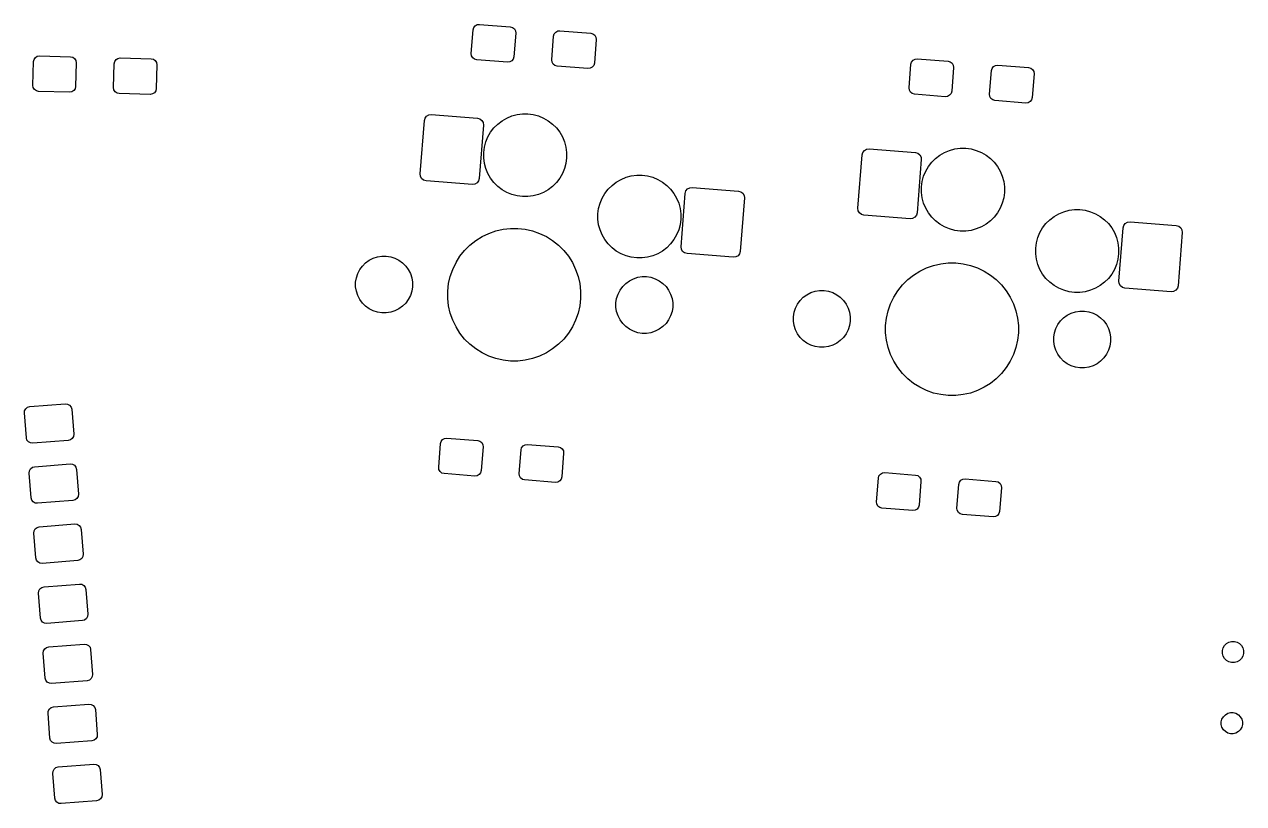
# Model space of a CAD drawing. Extents: x -173 to 103, y -39 to 59.
# Drawn here: x 51.6 to 103, y -27.1 to 5.7 of the extents above; entities that cross this region are included whole.
import ezdxf

# ---------------------------------------------------------------- set-up
doc = ezdxf.new("R2010")
doc.units = 0
doc.layers.add('BLACK', color=7, linetype='CONTINUOUS')

msp = doc.modelspace()

# ---------------------------------------------------------------- linework, layer by layer
at = {"layer": 'BLACK', "linetype": 'CONTINUOUS'}
for p, q in [((70.574044, 5.575683), (70.634433, 5.652287)), ((70.634433, 5.652287), (70.719541, 5.699949)), ((70.719541, 5.699949), (70.81641, 5.711414)), ((70.81641, 5.711414), (72.112403, 5.609418)), ((70.469107, 4.484883), (70.547566, 5.4818)), ((70.547566, 5.4818), (70.574044, 5.575683)), ((72.112403, 5.609418), (72.206286, 5.58294)), ((72.206286, 5.58294), (72.28289, 5.522551)), ((72.342017, 5.340573), (72.263558, 4.343656)), ((72.28289, 5.522551), (72.330552, 5.437443)), ((72.330552, 5.437443), (72.342017, 5.340573)), ((73.858625, 4.218123), (73.937084, 5.21504)), ((73.937084, 5.21504), (73.963562, 5.308923)), ((73.963562, 5.308923), (74.023951, 5.385527)), ((74.023951, 5.385527), (74.109059, 5.433189)), ((74.109059, 5.433189), (74.205928, 5.444654)), ((74.205928, 5.444654), (75.501921, 5.342658)), ((75.501921, 5.342658), (75.595804, 5.31618)), ((75.595804, 5.31618), (75.672408, 5.255791)), ((75.672408, 5.255791), (75.72007, 5.170683)), ((75.72007, 5.170683), (75.731535, 5.073813)), ((75.731535, 5.073813), (75.653076, 4.076896)), ((52.000012, 3.139875), (52.026189, 4.139532)), ((52.026189, 4.139532), (52.047717, 4.234672)), ((52.047717, 4.234672), (52.104014, 4.314332)), ((52.104014, 4.314332), (52.186511, 4.366383)), ((52.186511, 4.366383), (52.282647, 4.382902)), ((52.282647, 4.382902), (53.582202, 4.348872)), ((53.582202, 4.348872), (53.677342, 4.327344)), ((53.677342, 4.327344), (53.757002, 4.271047)), ((53.757002, 4.271047), (53.809053, 4.18855)), ((53.809053, 4.18855), (53.825572, 4.092413)), ((55.425023, 4.05053), (55.446551, 4.14567)), ((55.446551, 4.14567), (55.502848, 4.22533)), ((55.502848, 4.22533), (55.585345, 4.277381)), ((55.585345, 4.277381), (55.681481, 4.2939)), ((55.681481, 4.2939), (56.981036, 4.25987)), ((56.981036, 4.25987), (57.076176, 4.238342)), ((57.076176, 4.238342), (57.155836, 4.182045)), ((57.155836, 4.182045), (57.207887, 4.099548)), ((70.480572, 4.388013), (70.469107, 4.484883)), ((70.528234, 4.302905), (70.480572, 4.388013)), ((70.604838, 4.242516), (70.528234, 4.302905)), ((70.698721, 4.216038), (70.604838, 4.242516)), ((71.994714, 4.114042), (70.698721, 4.216038)), ((72.091583, 4.125507), (71.994714, 4.114042)), ((72.176691, 4.173169), (72.091583, 4.125507)), ((72.23708, 4.249773), (72.176691, 4.173169)), ((72.263558, 4.343656), (72.23708, 4.249773)), ((73.87009, 4.121253), (73.858625, 4.218123)), ((73.917752, 4.036145), (73.87009, 4.121253)), ((88.990543, 4.030306), (89.017021, 4.124189)), ((89.017021, 4.124189), (89.07741, 4.200793)), ((89.07741, 4.200793), (89.162518, 4.248455)), ((89.162518, 4.248455), (89.259387, 4.25992)), ((89.259387, 4.25992), (90.55538, 4.157924)), ((90.55538, 4.157924), (90.649263, 4.131446)), ((90.649263, 4.131446), (90.725867, 4.071057)), ((53.825572, 4.092413), (53.799395, 3.092756)), ((55.398846, 3.050873), (55.425023, 4.05053)), ((57.224406, 4.003411), (57.198229, 3.003754)), ((57.207887, 4.099548), (57.224406, 4.003411)), ((73.994356, 3.975756), (73.917752, 4.036145)), ((74.088239, 3.949278), (73.994356, 3.975756)), ((75.384232, 3.847282), (74.088239, 3.949278)), ((75.481101, 3.858747), (75.384232, 3.847282)), ((75.566209, 3.906409), (75.481101, 3.858747)), ((75.626598, 3.983013), (75.566209, 3.906409)), ((75.653076, 4.076896), (75.626598, 3.983013)), ((88.912084, 3.033389), (88.990543, 4.030306)), ((90.784994, 3.889079), (90.706535, 2.892162)), ((90.725867, 4.071057), (90.773529, 3.985949)), ((90.773529, 3.985949), (90.784994, 3.889079)), ((92.301602, 2.766629), (92.380061, 3.763546)), ((92.380061, 3.763546), (92.406539, 3.857429)), ((92.406539, 3.857429), (92.466928, 3.934033)), ((92.466928, 3.934033), (92.552036, 3.981695)), ((92.552036, 3.981695), (92.648905, 3.99316)), ((92.648905, 3.99316), (93.944898, 3.891164)), ((93.944898, 3.891164), (94.038781, 3.864686)), ((94.038781, 3.864686), (94.115385, 3.804297)), ((94.174512, 3.622319), (94.096053, 2.625402)), ((94.115385, 3.804297), (94.163047, 3.719189)), ((94.163047, 3.719189), (94.174512, 3.622319)), ((52.016531, 3.043738), (52.000012, 3.139875)), ((53.799395, 3.092756), (53.777867, 2.997616)), ((52.068582, 2.961241), (52.016531, 3.043738)), ((52.148242, 2.904944), (52.068582, 2.961241)), ((52.243382, 2.883416), (52.148242, 2.904944)), ((53.542937, 2.849386), (52.243382, 2.883416)), ((53.639073, 2.865905), (53.542937, 2.849386)), ((53.72157, 2.917956), (53.639073, 2.865905)), ((53.777867, 2.997616), (53.72157, 2.917956)), ((55.415365, 2.954736), (55.398846, 3.050873)), ((55.467416, 2.872239), (55.415365, 2.954736)), ((55.547076, 2.815942), (55.467416, 2.872239)), ((55.642216, 2.794414), (55.547076, 2.815942)), ((56.941771, 2.760384), (55.642216, 2.794414)), ((57.037907, 2.776903), (56.941771, 2.760384)), ((57.120404, 2.828954), (57.037907, 2.776903)), ((57.176701, 2.908614), (57.120404, 2.828954)), ((57.198229, 3.003754), (57.176701, 2.908614)), ((88.923549, 2.936519), (88.912084, 3.033389)), ((88.971211, 2.851411), (88.923549, 2.936519)), ((89.047815, 2.791022), (88.971211, 2.851411)), ((89.141698, 2.764544), (89.047815, 2.791022)), ((90.437691, 2.662548), (89.141698, 2.764544)), ((90.53456, 2.674013), (90.437691, 2.662548)), ((90.619668, 2.721675), (90.53456, 2.674013)), ((90.680057, 2.798279), (90.619668, 2.721675)), ((90.706535, 2.892162), (90.680057, 2.798279)), ((92.313067, 2.669759), (92.301602, 2.766629)), ((92.360729, 2.584651), (92.313067, 2.669759)), ((92.437333, 2.524262), (92.360729, 2.584651)), ((94.096053, 2.625402), (94.069575, 2.531519)), ((92.531216, 2.497784), (92.437333, 2.524262)), ((93.827209, 2.395788), (92.531216, 2.497784)), ((93.924078, 2.407253), (93.827209, 2.395788)), ((94.009186, 2.454915), (93.924078, 2.407253)), ((94.069575, 2.531519), (94.009186, 2.454915)), ((68.314304, -0.589957), (68.491348, 1.659608)), ((68.491348, 1.659608), (68.520128, 1.761654)), ((68.520128, 1.761654), (68.585769, 1.844919)), ((68.585769, 1.844919), (68.678277, 1.896726)), ((68.678277, 1.896726), (68.78357, 1.909188)), ((68.78357, 1.909188), (70.73406, 1.755682)), ((70.73406, 1.755682), (70.836107, 1.726902)), ((70.836107, 1.726902), (70.919371, 1.66126)), ((70.919371, 1.66126), (70.971179, 1.568752)), ((70.971179, 1.568752), (70.98364, 1.463459)), ((71.585561, 1.509248), (71.767168, 1.6486)), ((71.767168, 1.6486), (71.965411, 1.763055)), ((71.965411, 1.763055), (72.176897, 1.850656)), ((72.176897, 1.850656), (72.398008, 1.909902)), ((72.398008, 1.909902), (72.624961, 1.939781)), ((72.624961, 1.939781), (72.853871, 1.939781)), ((72.853871, 1.939781), (73.080824, 1.909902)), ((73.080824, 1.909902), (73.301935, 1.850656)), ((73.301935, 1.850656), (73.513421, 1.763055)), ((73.513421, 1.763055), (73.711664, 1.6486)), ((73.711664, 1.6486), (73.893271, 1.509248)), ((70.98364, 1.463459), (70.806596, -0.786106)), ((71.169889, 0.967533), (71.284344, 1.165776)), ((71.284344, 1.165776), (71.423696, 1.347383)), ((71.423696, 1.347383), (71.585561, 1.509248)), ((73.893271, 1.509248), (74.055136, 1.347383)), ((74.055136, 1.347383), (74.194488, 1.165776)), ((74.194488, 1.165776), (74.308943, 0.967533)), ((70.993163, 0.307983), (71.023042, 0.534936)), ((71.023042, 0.534936), (71.082288, 0.756047)), ((71.082288, 0.756047), (71.169889, 0.967533)), ((74.308943, 0.967533), (74.396544, 0.756047)), ((74.396544, 0.756047), (74.45579, 0.534936)), ((74.45579, 0.534936), (74.485669, 0.307983)), ((70.993163, 0.079073), (70.993163, 0.307983)), ((71.023042, -0.14788), (70.993163, 0.079073)), ((74.485669, 0.079073), (74.45579, -0.14788)), ((74.485669, 0.307983), (74.485669, 0.079073)), ((86.757274, -2.041451), (86.934318, 0.208114)), ((86.934318, 0.208114), (86.963098, 0.31016)), ((86.963098, 0.31016), (87.028739, 0.393425)), ((87.028739, 0.393425), (87.121247, 0.445232)), ((87.121247, 0.445232), (87.22654, 0.457694)), ((87.22654, 0.457694), (89.17703, 0.304188)), ((89.17703, 0.304188), (89.279077, 0.275408)), ((89.42661, 0.011965), (89.249566, -2.2376)), ((89.279077, 0.275408), (89.362341, 0.209766)), ((89.362341, 0.209766), (89.414149, 0.117258)), ((89.414149, 0.117258), (89.42661, 0.011965)), ((89.866666, -0.104111), (90.028531, 0.057754)), ((90.028531, 0.057754), (90.210138, 0.197106)), ((90.210138, 0.197106), (90.408381, 0.311561)), ((90.408381, 0.311561), (90.619867, 0.399162)), ((90.619867, 0.399162), (90.840978, 0.458408)), ((90.840978, 0.458408), (91.067931, 0.488287)), ((91.067931, 0.488287), (91.296841, 0.488287)), ((91.296841, 0.488287), (91.523794, 0.458408)), ((91.523794, 0.458408), (91.744905, 0.399162)), ((91.744905, 0.399162), (91.956391, 0.311561)), ((91.956391, 0.311561), (92.154634, 0.197106)), ((92.154634, 0.197106), (92.336241, 0.057754)), ((92.336241, 0.057754), (92.498106, -0.104111)), ((71.082288, -0.368991), (71.023042, -0.14788)), ((71.169889, -0.580477), (71.082288, -0.368991)), ((74.396544, -0.368991), (74.308943, -0.580477)), ((74.45579, -0.14788), (74.396544, -0.368991)), ((89.525258, -0.695447), (89.612859, -0.483961)), ((89.612859, -0.483961), (89.727314, -0.285718)), ((89.727314, -0.285718), (89.866666, -0.104111)), ((92.498106, -0.104111), (92.637458, -0.285718)), ((92.637458, -0.285718), (92.751913, -0.483961)), ((92.751913, -0.483961), (92.839514, -0.695447)), ((68.326765, -0.69525), (68.314304, -0.589957)), ((68.378573, -0.787758), (68.326765, -0.69525)), ((68.461837, -0.8534), (68.378573, -0.787758)), ((68.563884, -0.88218), (68.461837, -0.8534)), ((70.514374, -1.035686), (68.563884, -0.88218)), ((70.619667, -1.023224), (70.514374, -1.035686)), ((70.712175, -0.971417), (70.619667, -1.023224)), ((70.777816, -0.888152), (70.712175, -0.971417)), ((70.806596, -0.786106), (70.777816, -0.888152)), ((71.284344, -0.77872), (71.169889, -0.580477)), ((71.423696, -0.960327), (71.284344, -0.77872)), ((71.585561, -1.122192), (71.423696, -0.960327)), ((74.055136, -0.960327), (73.893271, -1.122192)), ((74.194488, -0.77872), (74.055136, -0.960327)), ((74.308943, -0.580477), (74.194488, -0.77872)), ((76.397537, -1.076265), (76.579144, -0.936913)), ((76.579144, -0.936913), (76.777387, -0.822458)), ((76.777387, -0.822458), (76.988873, -0.734857)), ((76.988873, -0.734857), (77.209984, -0.675611)), ((77.209984, -0.675611), (77.436937, -0.645732)), ((77.436937, -0.645732), (77.665847, -0.645732)), ((77.665847, -0.645732), (77.8928, -0.675611)), ((77.8928, -0.675611), (78.113911, -0.734857)), ((78.113911, -0.734857), (78.325397, -0.822458)), ((78.325397, -0.822458), (78.52364, -0.936913)), ((78.52364, -0.936913), (78.705247, -1.076265)), ((89.436133, -1.143511), (89.466012, -0.916558)), ((89.466012, -0.916558), (89.525258, -0.695447)), ((92.839514, -0.695447), (92.89876, -0.916558)), ((92.89876, -0.916558), (92.928639, -1.143511)), ((71.767168, -1.261544), (71.585561, -1.122192)), ((71.965411, -1.375999), (71.767168, -1.261544)), ((72.176897, -1.4636), (71.965411, -1.375999)), ((72.398008, -1.522846), (72.176897, -1.4636)), ((72.624961, -1.552725), (72.398008, -1.522846)), ((73.080824, -1.522846), (72.853871, -1.552725)), ((73.301935, -1.4636), (73.080824, -1.522846)), ((73.513421, -1.375999), (73.301935, -1.4636)), ((73.711664, -1.261544), (73.513421, -1.375999)), ((73.893271, -1.122192), (73.711664, -1.261544)), ((75.981865, -1.61798), (76.09632, -1.419737)), ((76.09632, -1.419737), (76.235672, -1.23813)), ((76.235672, -1.23813), (76.397537, -1.076265)), ((78.705247, -1.076265), (78.867112, -1.23813)), ((78.867112, -1.23813), (79.006464, -1.419737)), ((79.006464, -1.419737), (79.120919, -1.61798)), ((79.307168, -3.661917), (79.484212, -1.412352)), ((79.484212, -1.412352), (79.512992, -1.310306)), ((79.512992, -1.310306), (79.578633, -1.227041)), ((79.578633, -1.227041), (79.671141, -1.175234)), ((79.671141, -1.175234), (79.776434, -1.162772)), ((79.776434, -1.162772), (81.726924, -1.316278)), ((81.726924, -1.316278), (81.828971, -1.345058)), ((81.828971, -1.345058), (81.912235, -1.4107)), ((81.912235, -1.4107), (81.964043, -1.503208)), ((81.964043, -1.503208), (81.976504, -1.608501)), ((89.436133, -1.372421), (89.436133, -1.143511)), ((89.466012, -1.599374), (89.436133, -1.372421)), ((92.928639, -1.372421), (92.89876, -1.599374)), ((92.928639, -1.143511), (92.928639, -1.372421)), ((72.853871, -1.552725), (72.624961, -1.552725)), ((75.805139, -2.27753), (75.835018, -2.050577)), ((75.835018, -2.050577), (75.894264, -1.829466)), ((75.894264, -1.829466), (75.981865, -1.61798)), ((79.120919, -1.61798), (79.20852, -1.829466)), ((79.20852, -1.829466), (79.267766, -2.050577)), ((79.267766, -2.050577), (79.297645, -2.27753)), ((81.976504, -1.608501), (81.79946, -3.858066)), ((86.769735, -2.146744), (86.757274, -2.041451)), ((89.525258, -1.820485), (89.466012, -1.599374)), ((89.612859, -2.031971), (89.525258, -1.820485)), ((89.727314, -2.230214), (89.612859, -2.031971)), ((92.751913, -2.031971), (92.637458, -2.230214)), ((92.839514, -1.820485), (92.751913, -2.031971)), ((92.89876, -1.599374), (92.839514, -1.820485)), ((75.805139, -2.50644), (75.805139, -2.27753)), ((75.835018, -2.733393), (75.805139, -2.50644)), ((79.297645, -2.50644), (79.267766, -2.733393)), ((79.297645, -2.27753), (79.297645, -2.50644)), ((86.821543, -2.239252), (86.769735, -2.146744)), ((86.904807, -2.304894), (86.821543, -2.239252)), ((87.006854, -2.333674), (86.904807, -2.304894)), ((88.957344, -2.48718), (87.006854, -2.333674)), ((89.062637, -2.474718), (88.957344, -2.48718)), ((89.155145, -2.422911), (89.062637, -2.474718)), ((89.220786, -2.339646), (89.155145, -2.422911)), ((89.249566, -2.2376), (89.220786, -2.339646)), ((89.866666, -2.411821), (89.727314, -2.230214)), ((90.028531, -2.573686), (89.866666, -2.411821)), ((92.498106, -2.411821), (92.336241, -2.573686)), ((92.637458, -2.230214), (92.498106, -2.411821)), ((94.678642, -2.689624), (94.840507, -2.527759)), ((94.840507, -2.527759), (95.022114, -2.388407)), ((95.022114, -2.388407), (95.220357, -2.273952)), ((95.220357, -2.273952), (95.431843, -2.186351)), ((95.431843, -2.186351), (95.652954, -2.127105)), ((95.652954, -2.127105), (95.879907, -2.097226)), ((95.879907, -2.097226), (96.108817, -2.097226)), ((96.108817, -2.097226), (96.33577, -2.127105)), ((96.33577, -2.127105), (96.556881, -2.186351)), ((96.556881, -2.186351), (96.768367, -2.273952)), ((96.768367, -2.273952), (96.96661, -2.388407)), ((96.96661, -2.388407), (97.148217, -2.527759)), ((97.148217, -2.527759), (97.310082, -2.689624)), ((71.204993, -3.101421), (71.501368, -2.997715)), ((71.501368, -2.997715), (71.80749, -2.927845)), ((71.80749, -2.927845), (72.11951, -2.892689)), ((72.11951, -2.892689), (72.433504, -2.892689)), ((72.433504, -2.892689), (72.745524, -2.927845)), ((72.745524, -2.927845), (73.051646, -2.997715)), ((73.051646, -2.997715), (73.348021, -3.101421)), ((75.894264, -2.954504), (75.835018, -2.733393)), ((75.981865, -3.16599), (75.894264, -2.954504)), ((79.20852, -2.954504), (79.120919, -3.16599)), ((79.267766, -2.733393), (79.20852, -2.954504)), ((90.210138, -2.713038), (90.028531, -2.573686)), ((90.408381, -2.827493), (90.210138, -2.713038)), ((90.619867, -2.915094), (90.408381, -2.827493)), ((90.840978, -2.97434), (90.619867, -2.915094)), ((91.067931, -3.004219), (90.840978, -2.97434)), ((91.296841, -3.004219), (91.067931, -3.004219)), ((91.523794, -2.97434), (91.296841, -3.004219)), ((91.744905, -2.915094), (91.523794, -2.97434)), ((91.956391, -2.827493), (91.744905, -2.915094)), ((92.154634, -2.713038), (91.956391, -2.827493)), ((92.336241, -2.573686), (92.154634, -2.713038)), ((94.337234, -3.28096), (94.424835, -3.069474)), ((94.424835, -3.069474), (94.53929, -2.871231)), ((94.53929, -2.871231), (94.678642, -2.689624)), ((97.310082, -2.689624), (97.449434, -2.871231)), ((97.449434, -2.871231), (97.563889, -3.069474)), ((97.563889, -3.069474), (97.65149, -3.28096)), ((97.750138, -5.113411), (97.927182, -2.863846)), ((97.927182, -2.863846), (97.955962, -2.7618)), ((97.955962, -2.7618), (98.021603, -2.678535)), ((98.021603, -2.678535), (98.114111, -2.626728)), ((98.114111, -2.626728), (98.219404, -2.614266)), ((98.219404, -2.614266), (100.169894, -2.767772)), ((100.169894, -2.767772), (100.271941, -2.796552)), ((100.419474, -3.059995), (100.24243, -5.30956)), ((100.271941, -2.796552), (100.355205, -2.862194)), ((100.355205, -2.862194), (100.407013, -2.954702)), ((100.407013, -2.954702), (100.419474, -3.059995)), ((70.410737, -3.600486), (70.656227, -3.404714)), ((70.656227, -3.404714), (70.922094, -3.237658)), ((70.922094, -3.237658), (71.204993, -3.101421)), ((73.348021, -3.101421), (73.63092, -3.237658)), ((73.63092, -3.237658), (73.896787, -3.404714)), ((73.896787, -3.404714), (74.142277, -3.600486)), ((76.09632, -3.364233), (75.981865, -3.16599)), ((76.235672, -3.54584), (76.09632, -3.364233)), ((76.397537, -3.707705), (76.235672, -3.54584)), ((78.867112, -3.54584), (78.705247, -3.707705)), ((79.006464, -3.364233), (78.867112, -3.54584)), ((79.120919, -3.16599), (79.006464, -3.364233)), ((94.248109, -3.729024), (94.277988, -3.502071)), ((94.277988, -3.502071), (94.337234, -3.28096)), ((97.65149, -3.28096), (97.710736, -3.502071)), ((97.710736, -3.502071), (97.740615, -3.729024)), ((66.334242, -4.148104), (66.513328, -4.089915)), ((66.513328, -4.089915), (66.699311, -4.060458)), ((66.699311, -4.060458), (66.887613, -4.060458)), ((66.887613, -4.060458), (67.073596, -4.089915)), ((67.073596, -4.089915), (67.252682, -4.148104)), ((69.825881, -4.333871), (69.992937, -4.068004)), ((69.992937, -4.068004), (70.188709, -3.822514)), ((70.188709, -3.822514), (70.410737, -3.600486)), ((74.142277, -3.600486), (74.364305, -3.822514)), ((74.364305, -3.822514), (74.560077, -4.068004)), ((74.560077, -4.068004), (74.727133, -4.333871)), ((76.579144, -3.847057), (76.397537, -3.707705)), ((76.777387, -3.961512), (76.579144, -3.847057)), ((76.988873, -4.049113), (76.777387, -3.961512)), ((77.209984, -4.108359), (76.988873, -4.049113)), ((77.436937, -4.138238), (77.209984, -4.108359)), ((77.8928, -4.108359), (77.665847, -4.138238)), ((78.113911, -4.049113), (77.8928, -4.108359)), ((78.325397, -3.961512), (78.113911, -4.049113)), ((78.52364, -3.847057), (78.325397, -3.961512)), ((78.705247, -3.707705), (78.52364, -3.847057)), ((79.319629, -3.76721), (79.307168, -3.661917)), ((79.371437, -3.859718), (79.319629, -3.76721)), ((79.454701, -3.92536), (79.371437, -3.859718)), ((79.556748, -3.95414), (79.454701, -3.92536)), ((81.507238, -4.107646), (79.556748, -3.95414)), ((81.612531, -4.095184), (81.507238, -4.107646)), ((81.705039, -4.043377), (81.612531, -4.095184)), ((81.77068, -3.960112), (81.705039, -4.043377)), ((81.79946, -3.858066), (81.77068, -3.960112)), ((94.248109, -3.957934), (94.248109, -3.729024)), ((94.277988, -4.184887), (94.248109, -3.957934)), ((97.740615, -3.957934), (97.710736, -4.184887)), ((97.740615, -3.729024), (97.740615, -3.957934)), ((65.770294, -4.629761), (65.880975, -4.477421)), ((65.880975, -4.477421), (66.014124, -4.344272)), ((66.014124, -4.344272), (66.166464, -4.233591)), ((66.166464, -4.233591), (66.334242, -4.148104)), ((67.252682, -4.148104), (67.42046, -4.233591)), ((67.42046, -4.233591), (67.5728, -4.344272)), ((67.5728, -4.344272), (67.705949, -4.477421)), ((67.705949, -4.477421), (67.81663, -4.629761)), ((69.585938, -4.913145), (69.689644, -4.61677)), ((69.689644, -4.61677), (69.825881, -4.333871)), ((74.727133, -4.333871), (74.86337, -4.61677)), ((74.86337, -4.61677), (74.967076, -4.913145)), ((77.665847, -4.138238), (77.436937, -4.138238)), ((89.365064, -4.689152), (89.647963, -4.552915)), ((89.647963, -4.552915), (89.944338, -4.449209)), ((89.944338, -4.449209), (90.25046, -4.379339)), ((90.25046, -4.379339), (90.56248, -4.344183)), ((90.56248, -4.344183), (90.876474, -4.344183)), ((90.876474, -4.344183), (91.188494, -4.379339)), ((91.188494, -4.379339), (91.494616, -4.449209)), ((91.494616, -4.449209), (91.790991, -4.552915)), ((91.790991, -4.552915), (92.07389, -4.689152)), ((94.337234, -4.405998), (94.277988, -4.184887)), ((94.424835, -4.617484), (94.337234, -4.405998)), ((94.53929, -4.815727), (94.424835, -4.617484)), ((97.563889, -4.617484), (97.449434, -4.815727)), ((97.65149, -4.405998), (97.563889, -4.617484)), ((97.710736, -4.184887), (97.65149, -4.405998)), ((65.597161, -5.162608), (65.626618, -4.976625)), ((65.626618, -4.976625), (65.684807, -4.797539)), ((65.684807, -4.797539), (65.770294, -4.629761)), ((67.81663, -4.629761), (67.902117, -4.797539)), ((67.902117, -4.797539), (67.960306, -4.976625)), ((67.960306, -4.976625), (67.989763, -5.162608)), ((69.516068, -5.219267), (69.585938, -4.913145)), ((74.967076, -4.913145), (75.036946, -5.219267)), ((76.980214, -5.207322), (77.132554, -5.096641)), ((77.132554, -5.096641), (77.300332, -5.011154)), ((77.300332, -5.011154), (77.479418, -4.952965)), ((77.479418, -4.952965), (77.665401, -4.923508)), ((77.665401, -4.923508), (77.853703, -4.923508)), ((77.853703, -4.923508), (78.039686, -4.952965)), ((78.039686, -4.952965), (78.218772, -5.011154)), ((78.218772, -5.011154), (78.38655, -5.096641)), ((78.38655, -5.096641), (78.53889, -5.207322)), ((88.631679, -5.274008), (88.853707, -5.05198)), ((88.853707, -5.05198), (89.099197, -4.856208)), ((89.099197, -4.856208), (89.365064, -4.689152)), ((92.07389, -4.689152), (92.339757, -4.856208)), ((92.339757, -4.856208), (92.585247, -5.05198)), ((92.585247, -5.05198), (92.807275, -5.274008)), ((94.678642, -4.997334), (94.53929, -4.815727)), ((94.840507, -5.159199), (94.678642, -4.997334)), ((97.310082, -4.997334), (97.148217, -5.159199)), ((97.449434, -4.815727), (97.310082, -4.997334)), ((97.762599, -5.218704), (97.750138, -5.113411)), ((65.597161, -5.35091), (65.597161, -5.162608)), ((65.626618, -5.536893), (65.597161, -5.35091)), ((65.684807, -5.715979), (65.626618, -5.536893)), ((67.960306, -5.536893), (67.902117, -5.715979)), ((67.989763, -5.35091), (67.960306, -5.536893)), ((67.989763, -5.162608), (67.989763, -5.35091)), ((69.480912, -5.531287), (69.516068, -5.219267)), ((69.480912, -5.845281), (69.480912, -5.531287)), ((75.036946, -5.219267), (75.072102, -5.531287)), ((75.072102, -5.531287), (75.072102, -5.845281)), ((76.650897, -5.660589), (76.736384, -5.492811)), ((76.736384, -5.492811), (76.847065, -5.340471)), ((76.847065, -5.340471), (76.980214, -5.207322)), ((78.53889, -5.207322), (78.672039, -5.340471)), ((78.672039, -5.340471), (78.78272, -5.492811)), ((78.78272, -5.492811), (78.868207, -5.660589)), ((84.609434, -5.685085), (84.777212, -5.599598)), ((84.777212, -5.599598), (84.956298, -5.541409)), ((84.956298, -5.541409), (85.142281, -5.511952)), ((85.142281, -5.511952), (85.330583, -5.511952)), ((85.330583, -5.511952), (85.516566, -5.541409)), ((85.516566, -5.541409), (85.695652, -5.599598)), ((85.695652, -5.599598), (85.86343, -5.685085)), ((88.268851, -5.785365), (88.435907, -5.519498)), ((88.435907, -5.519498), (88.631679, -5.274008)), ((92.807275, -5.274008), (93.003047, -5.519498)), ((93.003047, -5.519498), (93.170103, -5.785365)), ((95.022114, -5.298551), (94.840507, -5.159199)), ((95.220357, -5.413006), (95.022114, -5.298551)), ((95.431843, -5.500607), (95.220357, -5.413006)), ((95.652954, -5.559853), (95.431843, -5.500607)), ((95.879907, -5.589732), (95.652954, -5.559853)), ((96.108817, -5.589732), (95.879907, -5.589732)), ((96.33577, -5.559853), (96.108817, -5.589732)), ((96.556881, -5.500607), (96.33577, -5.559853)), ((96.768367, -5.413006), (96.556881, -5.500607)), ((96.96661, -5.298551), (96.768367, -5.413006)), ((97.148217, -5.159199), (96.96661, -5.298551)), ((97.814407, -5.311212), (97.762599, -5.218704)), ((97.897671, -5.376854), (97.814407, -5.311212)), ((97.999718, -5.405634), (97.897671, -5.376854)), ((99.950208, -5.55914), (97.999718, -5.405634)), ((100.055501, -5.546678), (99.950208, -5.55914)), ((100.148009, -5.494871), (100.055501, -5.546678)), ((100.21365, -5.411606), (100.148009, -5.494871)), ((100.24243, -5.30956), (100.21365, -5.411606)), ((65.770294, -5.883757), (65.684807, -5.715979)), ((65.880975, -6.036097), (65.770294, -5.883757)), ((66.014124, -6.169246), (65.880975, -6.036097)), ((67.705949, -6.036097), (67.5728, -6.169246)), ((67.81663, -5.883757), (67.705949, -6.036097)), ((67.902117, -5.715979), (67.81663, -5.883757)), ((69.516068, -6.157301), (69.480912, -5.845281)), ((69.585938, -6.463423), (69.516068, -6.157301)), ((75.036946, -6.157301), (74.967076, -6.463423)), ((75.072102, -5.845281), (75.036946, -6.157301)), ((76.563251, -6.025658), (76.592708, -5.839675)), ((76.563251, -6.21396), (76.563251, -6.025658)), ((76.592708, -5.839675), (76.650897, -5.660589)), ((78.868207, -5.660589), (78.926396, -5.839675)), ((78.926396, -5.839675), (78.955853, -6.025658)), ((78.955853, -6.025658), (78.955853, -6.21396)), ((84.127777, -6.249033), (84.213264, -6.081255)), ((84.213264, -6.081255), (84.323945, -5.928915)), ((84.323945, -5.928915), (84.457094, -5.795766)), ((84.457094, -5.795766), (84.609434, -5.685085)), ((85.86343, -5.685085), (86.01577, -5.795766)), ((86.01577, -5.795766), (86.148919, -5.928915)), ((86.148919, -5.928915), (86.2596, -6.081255)), ((86.2596, -6.081255), (86.345087, -6.249033)), ((88.028908, -6.364639), (88.132614, -6.068264)), ((88.132614, -6.068264), (88.268851, -5.785365)), ((93.170103, -5.785365), (93.30634, -6.068264)), ((93.30634, -6.068264), (93.410046, -6.364639)), ((66.166464, -6.279927), (66.014124, -6.169246)), ((66.334242, -6.365414), (66.166464, -6.279927)), ((66.513328, -6.423603), (66.334242, -6.365414)), ((66.699311, -6.45306), (66.513328, -6.423603)), ((66.887613, -6.45306), (66.699311, -6.45306)), ((67.073596, -6.423603), (66.887613, -6.45306)), ((67.252682, -6.365414), (67.073596, -6.423603)), ((67.42046, -6.279927), (67.252682, -6.365414)), ((67.5728, -6.169246), (67.42046, -6.279927)), ((69.689644, -6.759798), (69.585938, -6.463423)), ((74.967076, -6.463423), (74.86337, -6.759798)), ((76.592708, -6.399943), (76.563251, -6.21396)), ((76.650897, -6.579029), (76.592708, -6.399943)), ((76.736384, -6.746807), (76.650897, -6.579029)), ((78.868207, -6.579029), (78.78272, -6.746807)), ((78.926396, -6.399943), (78.868207, -6.579029)), ((78.955853, -6.21396), (78.926396, -6.399943)), ((84.040131, -6.614102), (84.069588, -6.428119)), ((84.040131, -6.802404), (84.040131, -6.614102)), ((84.069588, -6.428119), (84.127777, -6.249033)), ((86.345087, -6.249033), (86.403276, -6.428119)), ((86.403276, -6.428119), (86.432733, -6.614102)), ((86.432733, -6.614102), (86.432733, -6.802404)), ((87.923882, -6.982781), (87.959038, -6.670761)), ((87.959038, -6.670761), (88.028908, -6.364639)), ((93.410046, -6.364639), (93.479916, -6.670761)), ((93.479916, -6.670761), (93.515072, -6.982781)), ((95.290035, -6.791965), (95.423184, -6.658816)), ((95.423184, -6.658816), (95.575524, -6.548135)), ((95.575524, -6.548135), (95.743302, -6.462648)), ((95.743302, -6.462648), (95.922388, -6.404459)), ((95.922388, -6.404459), (96.108371, -6.375002)), ((96.108371, -6.375002), (96.296673, -6.375002)), ((96.296673, -6.375002), (96.482656, -6.404459)), ((96.482656, -6.404459), (96.661742, -6.462648)), ((96.661742, -6.462648), (96.82952, -6.548135)), ((96.82952, -6.548135), (96.98186, -6.658816)), ((96.98186, -6.658816), (97.115009, -6.791965)), ((69.825881, -7.042697), (69.689644, -6.759798)), ((69.992937, -7.308564), (69.825881, -7.042697)), ((74.727133, -7.042697), (74.560077, -7.308564)), ((74.86337, -6.759798), (74.727133, -7.042697)), ((76.847065, -6.899147), (76.736384, -6.746807)), ((76.980214, -7.032296), (76.847065, -6.899147)), ((77.132554, -7.142977), (76.980214, -7.032296)), ((77.300332, -7.228464), (77.132554, -7.142977)), ((78.38655, -7.142977), (78.218772, -7.228464)), ((78.53889, -7.032296), (78.38655, -7.142977)), ((78.672039, -6.899147), (78.53889, -7.032296)), ((78.78272, -6.746807), (78.672039, -6.899147)), ((84.069588, -6.988387), (84.040131, -6.802404)), ((84.127777, -7.167473), (84.069588, -6.988387)), ((84.213264, -7.335251), (84.127777, -7.167473)), ((86.345087, -7.167473), (86.2596, -7.335251)), ((86.403276, -6.988387), (86.345087, -7.167473)), ((86.432733, -6.802404), (86.403276, -6.988387)), ((87.923882, -7.296775), (87.923882, -6.982781)), ((93.515072, -6.982781), (93.515072, -7.296775)), ((95.035678, -7.291169), (95.093867, -7.112083)), ((95.093867, -7.112083), (95.179354, -6.944305)), ((95.179354, -6.944305), (95.290035, -6.791965)), ((97.115009, -6.791965), (97.22569, -6.944305)), ((97.22569, -6.944305), (97.311177, -7.112083)), ((97.311177, -7.112083), (97.369366, -7.291169)), ((70.188709, -7.554054), (69.992937, -7.308564)), ((70.410737, -7.776082), (70.188709, -7.554054)), ((74.364305, -7.554054), (74.142277, -7.776082)), ((74.560077, -7.308564), (74.364305, -7.554054)), ((77.479418, -7.286653), (77.300332, -7.228464)), ((77.665401, -7.31611), (77.479418, -7.286653)), ((77.853703, -7.31611), (77.665401, -7.31611)), ((78.039686, -7.286653), (77.853703, -7.31611)), ((78.218772, -7.228464), (78.039686, -7.286653)), ((84.323945, -7.487591), (84.213264, -7.335251)), ((84.457094, -7.62074), (84.323945, -7.487591)), ((84.609434, -7.731421), (84.457094, -7.62074)), ((86.01577, -7.62074), (85.86343, -7.731421)), ((86.148919, -7.487591), (86.01577, -7.62074)), ((86.2596, -7.335251), (86.148919, -7.487591)), ((87.959038, -7.608795), (87.923882, -7.296775)), ((88.028908, -7.914917), (87.959038, -7.608795)), ((93.479916, -7.608795), (93.410046, -7.914917)), ((93.515072, -7.296775), (93.479916, -7.608795)), ((95.006221, -7.477152), (95.035678, -7.291169)), ((95.006221, -7.665454), (95.006221, -7.477152)), ((95.035678, -7.851437), (95.006221, -7.665454)), ((97.369366, -7.291169), (97.398823, -7.477152)), ((97.398823, -7.665454), (97.369366, -7.851437)), ((97.398823, -7.477152), (97.398823, -7.665454)), ((70.656227, -7.971854), (70.410737, -7.776082)), ((70.922094, -8.13891), (70.656227, -7.971854)), ((71.204993, -8.275147), (70.922094, -8.13891)), ((73.63092, -8.13891), (73.348021, -8.275147)), ((73.896787, -7.971854), (73.63092, -8.13891)), ((74.142277, -7.776082), (73.896787, -7.971854)), ((84.777212, -7.816908), (84.609434, -7.731421)), ((84.956298, -7.875097), (84.777212, -7.816908)), ((85.142281, -7.904554), (84.956298, -7.875097)), ((85.330583, -7.904554), (85.142281, -7.904554)), ((85.516566, -7.875097), (85.330583, -7.904554)), ((85.695652, -7.816908), (85.516566, -7.875097)), ((85.86343, -7.731421), (85.695652, -7.816908)), ((88.132614, -8.211292), (88.028908, -7.914917)), ((88.268851, -8.494191), (88.132614, -8.211292)), ((93.30634, -8.211292), (93.170103, -8.494191)), ((93.410046, -7.914917), (93.30634, -8.211292)), ((95.093867, -8.030523), (95.035678, -7.851437)), ((95.179354, -8.198301), (95.093867, -8.030523)), ((95.290035, -8.350641), (95.179354, -8.198301)), ((97.22569, -8.198301), (97.115009, -8.350641)), ((97.311177, -8.030523), (97.22569, -8.198301)), ((97.369366, -7.851437), (97.311177, -8.030523)), ((71.501368, -8.378853), (71.204993, -8.275147)), ((71.80749, -8.448723), (71.501368, -8.378853)), ((72.11951, -8.483879), (71.80749, -8.448723)), ((72.433504, -8.483879), (72.11951, -8.483879)), ((72.745524, -8.448723), (72.433504, -8.483879)), ((73.051646, -8.378853), (72.745524, -8.448723)), ((73.348021, -8.275147), (73.051646, -8.378853)), ((88.435907, -8.760058), (88.268851, -8.494191)), ((93.170103, -8.494191), (93.003047, -8.760058)), ((95.423184, -8.48379), (95.290035, -8.350641)), ((95.575524, -8.594471), (95.423184, -8.48379)), ((95.743302, -8.679958), (95.575524, -8.594471)), ((95.922388, -8.738147), (95.743302, -8.679958)), ((96.661742, -8.679958), (96.482656, -8.738147)), ((96.82952, -8.594471), (96.661742, -8.679958)), ((96.98186, -8.48379), (96.82952, -8.594471)), ((97.115009, -8.350641), (96.98186, -8.48379)), ((88.631679, -9.005548), (88.435907, -8.760058)), ((88.853707, -9.227576), (88.631679, -9.005548)), ((89.099197, -9.423348), (88.853707, -9.227576)), ((92.585247, -9.227576), (92.339757, -9.423348)), ((92.807275, -9.005548), (92.585247, -9.227576)), ((93.003047, -8.760058), (92.807275, -9.005548)), ((96.108371, -8.767604), (95.922388, -8.738147)), ((96.296673, -8.767604), (96.108371, -8.767604)), ((96.482656, -8.738147), (96.296673, -8.767604)), ((89.365064, -9.590404), (89.099197, -9.423348)), ((89.647963, -9.726641), (89.365064, -9.590404)), ((89.944338, -9.830347), (89.647963, -9.726641)), ((91.790991, -9.726641), (91.494616, -9.830347)), ((92.07389, -9.590404), (91.790991, -9.726641)), ((92.339757, -9.423348), (92.07389, -9.590404)), ((90.25046, -9.900217), (89.944338, -9.830347)), ((90.56248, -9.935373), (90.25046, -9.900217)), ((90.876474, -9.935373), (90.56248, -9.935373)), ((91.188494, -9.900217), (90.876474, -9.935373)), ((91.494616, -9.830347), (91.188494, -9.900217)), ((51.642401, -10.673294), (51.653866, -10.576425)), ((51.724783, -11.720058), (51.642401, -10.673294)), ((51.653866, -10.576425), (51.701528, -10.491317)), ((51.701528, -10.491317), (51.778132, -10.430928)), ((51.778132, -10.430928), (51.872015, -10.40445)), ((51.872015, -10.40445), (53.367391, -10.286762)), ((53.367391, -10.286762), (53.46426, -10.298227)), ((53.46426, -10.298227), (53.549368, -10.345889)), ((53.549368, -10.345889), (53.609758, -10.422493)), ((53.609758, -10.422493), (53.636235, -10.516376)), ((53.636235, -10.516376), (53.718617, -11.56314)), ((51.75126, -11.813941), (51.724783, -11.720058)), ((53.582886, -11.805506), (53.489003, -11.831984)), ((53.65949, -11.745117), (53.582886, -11.805506)), ((53.707152, -11.660009), (53.65949, -11.745117)), ((53.718617, -11.56314), (53.707152, -11.660009)), ((69.201022, -11.870371), (69.261411, -11.793767)), ((69.261411, -11.793767), (69.346519, -11.746105)), ((69.346519, -11.746105), (69.443388, -11.73464)), ((69.443388, -11.73464), (70.739381, -11.836636)), ((51.81165, -11.890545), (51.75126, -11.813941)), ((51.896758, -11.938207), (51.81165, -11.890545)), ((51.993627, -11.949672), (51.896758, -11.938207)), ((53.489003, -11.831984), (51.993627, -11.949672)), ((69.096085, -12.961171), (69.174544, -11.964254)), ((69.174544, -11.964254), (69.201022, -11.870371)), ((70.739381, -11.836636), (70.833264, -11.863114)), ((70.833264, -11.863114), (70.909868, -11.923503)), ((70.968995, -12.105481), (70.890536, -13.102398)), ((70.909868, -11.923503), (70.95753, -12.008611)), ((70.95753, -12.008611), (70.968995, -12.105481)), ((72.485603, -13.227931), (72.564062, -12.231014)), ((72.564062, -12.231014), (72.59054, -12.137131)), ((72.59054, -12.137131), (72.650929, -12.060527)), ((72.650929, -12.060527), (72.736037, -12.012865)), ((72.736037, -12.012865), (72.832906, -12.0014)), ((72.832906, -12.0014), (74.128899, -12.103396)), ((74.128899, -12.103396), (74.222782, -12.129874)), ((74.222782, -12.129874), (74.299386, -12.190263)), ((74.299386, -12.190263), (74.347048, -12.275371)), ((74.347048, -12.275371), (74.358513, -12.372241)), ((52.071301, -12.93662), (53.566677, -12.818932)), ((53.566677, -12.818932), (53.663546, -12.830397)), ((53.663546, -12.830397), (53.748654, -12.878059)), ((74.358513, -12.372241), (74.280054, -13.369158)), ((51.841687, -13.205464), (51.853152, -13.108595)), ((51.924069, -14.252228), (51.841687, -13.205464)), ((51.853152, -13.108595), (51.900814, -13.023487)), ((51.900814, -13.023487), (51.977418, -12.963098)), ((51.977418, -12.963098), (52.071301, -12.93662)), ((53.748654, -12.878059), (53.809044, -12.954663)), ((53.809044, -12.954663), (53.835521, -13.048546)), ((53.835521, -13.048546), (53.917903, -14.09531)), ((69.10755, -13.058041), (69.096085, -12.961171)), ((69.155212, -13.143149), (69.10755, -13.058041)), ((69.231816, -13.203538), (69.155212, -13.143149)), ((69.325699, -13.230016), (69.231816, -13.203538)), ((70.621692, -13.332012), (69.325699, -13.230016)), ((70.718561, -13.320547), (70.621692, -13.332012)), ((70.803669, -13.272885), (70.718561, -13.320547)), ((70.864058, -13.196281), (70.803669, -13.272885)), ((70.890536, -13.102398), (70.864058, -13.196281)), ((72.497068, -13.324801), (72.485603, -13.227931)), ((72.54473, -13.409909), (72.497068, -13.324801)), ((87.617509, -13.415747), (87.643987, -13.321864)), ((87.643987, -13.321864), (87.704376, -13.24526)), ((87.704376, -13.24526), (87.789484, -13.197598)), ((87.789484, -13.197598), (87.886353, -13.186133)), ((87.886353, -13.186133), (89.182346, -13.288129)), ((89.182346, -13.288129), (89.276229, -13.314607)), ((89.276229, -13.314607), (89.352833, -13.374996)), ((72.621334, -13.470298), (72.54473, -13.409909)), ((72.715217, -13.496776), (72.621334, -13.470298)), ((74.01121, -13.598772), (72.715217, -13.496776)), ((74.108079, -13.587307), (74.01121, -13.598772)), ((74.193187, -13.539645), (74.108079, -13.587307)), ((74.253576, -13.463041), (74.193187, -13.539645)), ((74.280054, -13.369158), (74.253576, -13.463041)), ((87.53905, -14.412664), (87.617509, -13.415747)), ((89.41196, -13.556974), (89.333501, -14.553891)), ((89.352833, -13.374996), (89.400495, -13.460104)), ((89.400495, -13.460104), (89.41196, -13.556974)), ((90.928568, -14.679424), (91.007027, -13.682507)), ((91.007027, -13.682507), (91.033505, -13.588624)), ((91.033505, -13.588624), (91.093894, -13.51202)), ((91.093894, -13.51202), (91.179002, -13.464358)), ((91.179002, -13.464358), (91.275871, -13.452893)), ((91.275871, -13.452893), (92.571864, -13.554889)), ((92.571864, -13.554889), (92.665747, -13.581367)), ((92.665747, -13.581367), (92.742351, -13.641756)), ((92.801478, -13.823734), (92.723019, -14.820651)), ((92.742351, -13.641756), (92.790013, -13.726864)), ((92.790013, -13.726864), (92.801478, -13.823734)), ((51.950546, -14.346111), (51.924069, -14.252228)), ((52.010936, -14.422715), (51.950546, -14.346111)), ((53.688289, -14.364154), (52.192913, -14.481842)), ((53.782172, -14.337676), (53.688289, -14.364154)), ((53.858776, -14.277287), (53.782172, -14.337676)), ((53.906438, -14.192179), (53.858776, -14.277287)), ((53.917903, -14.09531), (53.906438, -14.192179)), ((52.096044, -14.470377), (52.010936, -14.422715)), ((52.192913, -14.481842), (52.096044, -14.470377)), ((87.550515, -14.509534), (87.53905, -14.412664)), ((87.598177, -14.594642), (87.550515, -14.509534)), ((87.674781, -14.655031), (87.598177, -14.594642)), ((87.768664, -14.681509), (87.674781, -14.655031)), ((89.064657, -14.783505), (87.768664, -14.681509)), ((89.161526, -14.77204), (89.064657, -14.783505)), ((89.246634, -14.724378), (89.161526, -14.77204)), ((89.307023, -14.647774), (89.246634, -14.724378)), ((89.333501, -14.553891), (89.307023, -14.647774)), ((90.940033, -14.776294), (90.928568, -14.679424)), ((90.987695, -14.861402), (90.940033, -14.776294)), ((91.064299, -14.921791), (90.987695, -14.861402)), ((92.723019, -14.820651), (92.696541, -14.914534)), ((52.270587, -15.46879), (53.765963, -15.351102)), ((53.765963, -15.351102), (53.862832, -15.362567)), ((53.862832, -15.362567), (53.94794, -15.410229)), ((91.158182, -14.948269), (91.064299, -14.921791)), ((92.454175, -15.050265), (91.158182, -14.948269)), ((92.551044, -15.0388), (92.454175, -15.050265)), ((92.636152, -14.991138), (92.551044, -15.0388)), ((92.696541, -14.914534), (92.636152, -14.991138)), ((52.040973, -15.737634), (52.052438, -15.640765)), ((52.123355, -16.784398), (52.040973, -15.737634)), ((52.052438, -15.640765), (52.1001, -15.555657)), ((52.1001, -15.555657), (52.176704, -15.495268)), ((52.176704, -15.495268), (52.270587, -15.46879)), ((53.94794, -15.410229), (54.00833, -15.486833)), ((54.00833, -15.486833), (54.034807, -15.580716)), ((54.034807, -15.580716), (54.117189, -16.62748)), ((52.149832, -16.878281), (52.123355, -16.784398)), ((52.210222, -16.954885), (52.149832, -16.878281)), ((53.887575, -16.896324), (52.392199, -17.014012)), ((53.981458, -16.869846), (53.887575, -16.896324)), ((54.058062, -16.809457), (53.981458, -16.869846)), ((54.105724, -16.724349), (54.058062, -16.809457)), ((54.117189, -16.62748), (54.105724, -16.724349)), ((52.29533, -17.002547), (52.210222, -16.954885)), ((52.392199, -17.014012), (52.29533, -17.002547)), ((52.469873, -18.00096), (53.965249, -17.883272)), ((53.965249, -17.883272), (54.062118, -17.894737)), ((54.062118, -17.894737), (54.147226, -17.942399)), ((54.147226, -17.942399), (54.207616, -18.019003)), ((52.240259, -18.269804), (52.251724, -18.172935)), ((52.322641, -19.316568), (52.240259, -18.269804)), ((52.251724, -18.172935), (52.299386, -18.087827)), ((52.299386, -18.087827), (52.37599, -18.027438)), ((52.37599, -18.027438), (52.469873, -18.00096)), ((54.207616, -18.019003), (54.234093, -18.112886)), ((54.234093, -18.112886), (54.316475, -19.15965)), ((52.349118, -19.410451), (52.322641, -19.316568)), ((52.409508, -19.487055), (52.349118, -19.410451)), ((52.494616, -19.534717), (52.409508, -19.487055)), ((54.086861, -19.428494), (52.591485, -19.546182)), ((54.180744, -19.402016), (54.086861, -19.428494)), ((54.257348, -19.341627), (54.180744, -19.402016)), ((54.30501, -19.256519), (54.257348, -19.341627)), ((54.316475, -19.15965), (54.30501, -19.256519)), ((52.591485, -19.546182), (52.494616, -19.534717)), ((52.575276, -20.559608), (52.669159, -20.53313)), ((52.669159, -20.53313), (54.164535, -20.415442)), ((54.164535, -20.415442), (54.261404, -20.426907)), ((54.261404, -20.426907), (54.346512, -20.474569)), ((54.346512, -20.474569), (54.406902, -20.551173)), ((102.143073, -20.578833), (102.20181, -20.477098)), ((102.20181, -20.477098), (102.284876, -20.394032)), ((102.284876, -20.394032), (102.386611, -20.335295)), ((102.386611, -20.335295), (102.500082, -20.304891)), ((102.500082, -20.304891), (102.617556, -20.304891)), ((102.617556, -20.304891), (102.731027, -20.335295)), ((102.731027, -20.335295), (102.832762, -20.394032)), ((102.832762, -20.394032), (102.915828, -20.477098)), ((102.915828, -20.477098), (102.974565, -20.578833)), ((52.439545, -20.801974), (52.45101, -20.705105)), ((52.521927, -21.848738), (52.439545, -20.801974)), ((52.45101, -20.705105), (52.498672, -20.619997)), ((52.498672, -20.619997), (52.575276, -20.559608)), ((54.406902, -20.551173), (54.433379, -20.645056)), ((54.433379, -20.645056), (54.515761, -21.69182)), ((102.112669, -20.692304), (102.143073, -20.578833)), ((102.112669, -20.809778), (102.112669, -20.692304)), ((102.143073, -20.923249), (102.112669, -20.809778)), ((102.20181, -21.024984), (102.143073, -20.923249)), ((102.284876, -21.10805), (102.20181, -21.024984)), ((102.915828, -21.024984), (102.832762, -21.10805)), ((102.974565, -20.923249), (102.915828, -21.024984)), ((102.974565, -20.578833), (103.004969, -20.692304)), ((103.004969, -20.809778), (102.974565, -20.923249)), ((103.004969, -20.692304), (103.004969, -20.809778)), ((102.386611, -21.166787), (102.284876, -21.10805)), ((102.500082, -21.197191), (102.386611, -21.166787)), ((102.617556, -21.197191), (102.500082, -21.197191)), ((102.731027, -21.166787), (102.617556, -21.197191)), ((102.832762, -21.10805), (102.731027, -21.166787)), ((52.548404, -21.942621), (52.521927, -21.848738)), ((52.608794, -22.019225), (52.548404, -21.942621)), ((52.693902, -22.066887), (52.608794, -22.019225)), ((52.790771, -22.078352), (52.693902, -22.066887)), ((54.286147, -21.960664), (52.790771, -22.078352)), ((54.38003, -21.934186), (54.286147, -21.960664)), ((54.456634, -21.873797), (54.38003, -21.934186)), ((54.504296, -21.788689), (54.456634, -21.873797)), ((54.515761, -21.69182), (54.504296, -21.788689)), ((52.697958, -23.152167), (52.774562, -23.091778)), ((52.774562, -23.091778), (52.868445, -23.0653)), ((52.868445, -23.0653), (54.363821, -22.947612)), ((54.363821, -22.947612), (54.46069, -22.959077)), ((54.46069, -22.959077), (54.545798, -23.006739)), ((54.545798, -23.006739), (54.606188, -23.083343)), ((54.606188, -23.083343), (54.632665, -23.177226)), ((52.638831, -23.334144), (52.650296, -23.237275)), ((52.721213, -24.380908), (52.638831, -23.334144)), ((52.650296, -23.237275), (52.697958, -23.152167)), ((54.632665, -23.177226), (54.715047, -24.22399)), ((102.062669, -23.692304), (102.093073, -23.578833)), ((102.093073, -23.578833), (102.15181, -23.477098)), ((102.15181, -23.477098), (102.234876, -23.394032)), ((102.234876, -23.394032), (102.336611, -23.335295)), ((102.336611, -23.335295), (102.450082, -23.304891)), ((102.450082, -23.304891), (102.567556, -23.304891)), ((102.567556, -23.304891), (102.681027, -23.335295)), ((102.681027, -23.335295), (102.782762, -23.394032)), ((102.782762, -23.394032), (102.865828, -23.477098)), ((102.865828, -23.477098), (102.924565, -23.578833)), ((102.924565, -23.578833), (102.954969, -23.692304)), ((102.062669, -23.809778), (102.062669, -23.692304)), ((102.093073, -23.923249), (102.062669, -23.809778)), ((102.15181, -24.024984), (102.093073, -23.923249)), ((102.234876, -24.10805), (102.15181, -24.024984)), ((102.336611, -24.166787), (102.234876, -24.10805)), ((102.782762, -24.10805), (102.681027, -24.166787)), ((102.865828, -24.024984), (102.782762, -24.10805)), ((102.924565, -23.923249), (102.865828, -24.024984)), ((102.954969, -23.809778), (102.924565, -23.923249)), ((102.954969, -23.692304), (102.954969, -23.809778)), ((52.74769, -24.474791), (52.721213, -24.380908)), ((52.80808, -24.551395), (52.74769, -24.474791)), ((52.893188, -24.599057), (52.80808, -24.551395)), ((52.990057, -24.610522), (52.893188, -24.599057)), ((54.485433, -24.492834), (52.990057, -24.610522)), ((54.579316, -24.466356), (54.485433, -24.492834)), ((54.65592, -24.405967), (54.579316, -24.466356)), ((54.703582, -24.320859), (54.65592, -24.405967)), ((54.715047, -24.22399), (54.703582, -24.320859)), ((102.450082, -24.197191), (102.336611, -24.166787)), ((102.567556, -24.197191), (102.450082, -24.197191)), ((102.681027, -24.166787), (102.567556, -24.197191)), ((52.897244, -25.684337), (52.973848, -25.623948)), ((52.973848, -25.623948), (53.067731, -25.59747)), ((53.067731, -25.59747), (54.563107, -25.479782)), ((54.563107, -25.479782), (54.659976, -25.491247)), ((54.659976, -25.491247), (54.745084, -25.538909)), ((54.745084, -25.538909), (54.805474, -25.615513)), ((54.805474, -25.615513), (54.831951, -25.709396)), ((52.838117, -25.866314), (52.849582, -25.769445)), ((52.920499, -26.913078), (52.838117, -25.866314)), ((52.849582, -25.769445), (52.897244, -25.684337)), ((54.831951, -25.709396), (54.914333, -26.75616)), ((52.946976, -27.006961), (52.920499, -26.913078)), ((53.007366, -27.083565), (52.946976, -27.006961)), ((53.092474, -27.131227), (53.007366, -27.083565)), ((53.189343, -27.142692), (53.092474, -27.131227)), ((54.684719, -27.025004), (53.189343, -27.142692)), ((54.778602, -26.998526), (54.684719, -27.025004)), ((54.855206, -26.938137), (54.778602, -26.998526)), ((54.902868, -26.853029), (54.855206, -26.938137)), ((54.914333, -26.75616), (54.902868, -26.853029))]:
    msp.add_line(p, q, dxfattribs=at)

doc.saveas('drawing.dxf')
